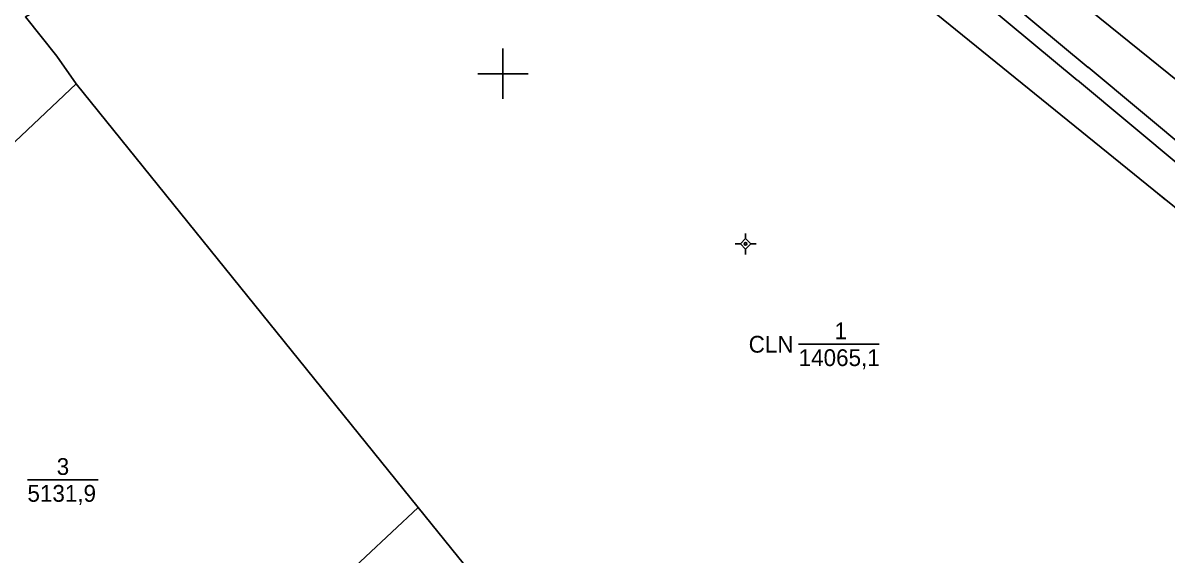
# Model space of a CAD drawing. Extents: x 549390 to 550118, y 1841259 to 1842146.
# Drawn here: x 549542.8 to 549679.2, y 1841942.6 to 1842006.1 of the extents above; entities that cross this region are included whole.
import ezdxf

# ---------------------------------------------------------------- set-up
doc = ezdxf.new("R2010")
doc.units = 0
for name, color, linetype in [('Level 10', 7, 'Continuous'), ('Level 11', 7, 'Continuous'), ('Level 13', 7, 'Continuous'), ('Level 15', 7, 'Continuous'), ('Level 2', 7, 'Continuous'), ('Level 23', 7, 'Continuous'), ('Level 4', 7, 'Continuous'), ('Level 50', 7, 'Continuous'), ('Level 63', 7, 'Continuous')]:
    doc.layers.add(name, color=color, linetype=linetype)

msp = doc.modelspace()

# ---------------------------------------------------------------- linework, layer by layer
at = {"layer": 'Level 10'}
for p, q in [((549491.7, 1841944.54), (549549.12, 1841998.8)), ((549549.12, 1841998.8), (549589.9, 1841948.29)), ((549531.43, 1841893.69), (549589.9, 1841948.29))]:
    msp.add_line(p, q, dxfattribs=at)
for points in [[(549549.12, 1841998.8), (549546.8, 1842002.12), (549543.06, 1842006.79), (549545.86, 1842008.37), (549577.44, 1842033.93), (549580.11, 1842037.12), (549582.51, 1842039.01), (549592.01, 1842049.55), (549603.7, 1842061.13)], [(549589.9, 1841948.29), (549627.57, 1841901.68), (549630.56, 1841898.34)]]:
    msp.add_lwpolyline(points, dxfattribs=at)
at = {"layer": 'Level 11'}
for p, q in [((549628.94, 1841980.35), (549628.32, 1841979.72)), ((549628.94, 1841980.97), (549628.94, 1841980.35)), ((549629.57, 1841979.72), (549628.94, 1841980.35)), ((549628.32, 1841979.72), (549627.69, 1841979.72)), ((549628.32, 1841979.72), (549628.94, 1841979.1)), ((549628.94, 1841979.1), (549629.57, 1841979.72)), ((549628.94, 1841979.1), (549628.94, 1841978.47)), ((549630.19, 1841979.72), (549629.57, 1841979.72))]:
    msp.add_line(p, q, dxfattribs=at)
msp.add_circle((549628.94, 1841979.72), 0.15, dxfattribs=at)
at = {"layer": 'Level 13'}
for p, q in [((549635.27, 1841967.75), (549644.86, 1841967.75)), ((549543.3, 1841951.57), (549551.73, 1841951.57))]:
    msp.add_line(p, q, dxfattribs=at)
at = {"layer": 'Level 23'}
msp.add_lwpolyline([(549603.7, 1842061.13), (549679.42, 1842000), (549722.26, 1841965.41)], dxfattribs=at)
at = {"layer": 'Level 50'}
msp.add_line((549677.61, 1841986.12), (549713.04, 1841957.53), dxfattribs=at)
for points in [[(549668.49, 1841999.23), (549646.61, 1842017.46), (549584.06, 1842071.2)], [(549669.78, 1842000.76), (549647.91, 1842018.99), (549587.22, 1842071.13)], [(549600.61, 1842048.58), (549677.61, 1841986.12), (549678.99, 1841985.01)], [(550000.63, 1841724.42), (549949.05, 1841766.25), (549900.1, 1841808.06), (549834.72, 1841863.26), (549772.33, 1841915.32), (549713.25, 1841964.54), (549669.78, 1842000.77)], [(549999.37, 1841722.87), (549947.77, 1841764.71), (549898.8, 1841806.54), (549833.44, 1841861.72), (549771.05, 1841913.78), (549711.97, 1841963), (549668.5, 1841999.23)]]:
    msp.add_lwpolyline(points, dxfattribs=at)
at = {"layer": 'Level 63'}
for points in [[(549600, 1841997), (549600, 1842003)], [(549597, 1842000), (549603, 1842000)]]:
    msp.add_lwpolyline(points, dxfattribs=at)

# ---------------------------------------------------------------- texts
at = {"layer": 'Level 13'}
for s, p in [('1', (549639.54, 1841968.35)), ('3', (549546.8, 1841952.17))]:
    msp.add_text(s, height=2, dxfattribs=at).set_placement(p)
at = {"layer": 'Level 15'}
for s, p in [('Khối 1', (549628.75, 1841979.61)), ('Khối 1', (549628.75, 1841979.49)), ('CLN', (549628.8, 1841979.85)), ('Phú', (549628.82, 1841979.73)), ('1', (549628.92, 1841979.97))]:
    msp.add_text(s, height=0.1, dxfattribs=at).set_placement(p)
at = {"layer": 'Level 2'}
msp.add_text('CLN', height=2, dxfattribs=at).set_placement((549629.31, 1841966.75))
at = {"layer": 'Level 4'}
for s, p in [('14065,1', (549635.27, 1841965.15)), ('5131,9', (549543.31, 1841948.97))]:
    msp.add_text(s, height=2, dxfattribs=at).set_placement(p)

doc.saveas('drawing.dxf')
